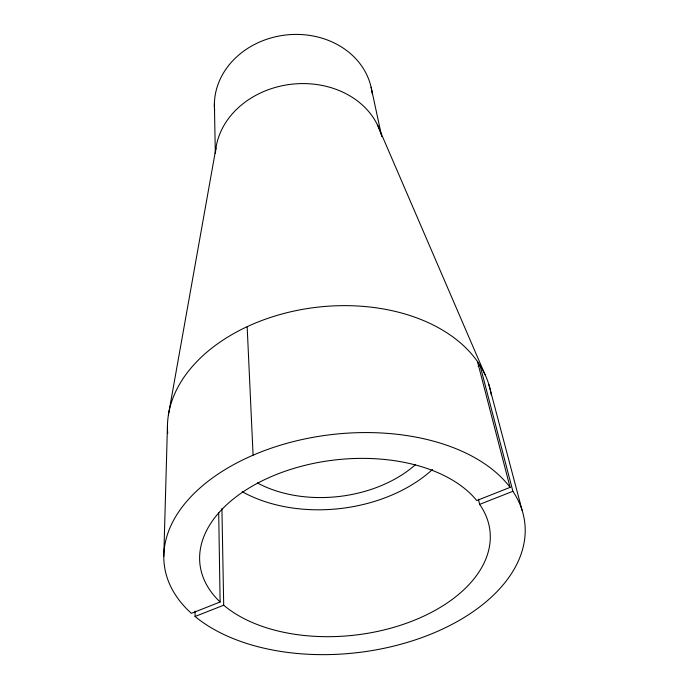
<?xml version="1.0" encoding="UTF-8"?>
<svg xmlns="http://www.w3.org/2000/svg" width="689" height="689" viewBox="0 0 689 689"><rect width="100%" height="100%" fill="white"/><g stroke="black" fill="none" stroke-linecap="round" stroke-linejoin="round"><path stroke-width="1.03" d="M167.72 433.39A162.983 110.386 -6.6 0 1 290.612 311.816A162.983 110.386 -6.6 0 1 477.451 361.51L480.052 365.428L512.874 491.283A181.465 109.792 -6.6 0 1 428.636 635.043A181.465 109.792 -6.6 0 1 195.056 616.491L195.073 611.117M163.801 556.29L167.444 426.25M168.426 414.769L215.967 147.997M478.08 366.272L480.052 365.428A162.983 110.386 -6.6 0 1 491.291 394.918M510.093 487.381L476.745 500.559A145.965 88.149 -6.6 0 0 277.012 474.247A145.965 88.149 -6.6 0 0 220.11 601.988L191.387 613.339A181.465 109.792 -6.6 0 1 260.115 452.277A181.465 109.792 -6.6 0 1 510.093 487.381L477.451 361.51M195.056 616.491L223.701 605.209A145.965 88.149 -6.6 0 0 412.702 620.892A145.965 88.149 -6.6 0 0 479.63 504.382L512.874 491.283M377.503 125.01L485.082 374.704M488.871 384.565L522.116 510.351M478.424 499.163L479.63 504.382M371.087 87.133L381.732 136.586M247.162 326.672L253.087 455.179M214.391 103.66L215.312 153.113M221.91 508.585L223.701 605.209M218.697 512.814L220.11 601.988M215.433 153.191A84.213 69.804 -6.6 0 1 291.275 84.265A84.213 69.804 -6.6 0 1 380.974 133.907M214.658 110.602A79.226 67.97 -6.6 0 1 286.443 34.932A79.226 67.97 -6.6 0 1 372.206 93.738M432.485 469.467A131.134 88.692 -6.6 0 1 242.235 491.705M415.588 464.532A110.507 74.679 -6.6 0 1 257.393 482.937"/></g></svg>
